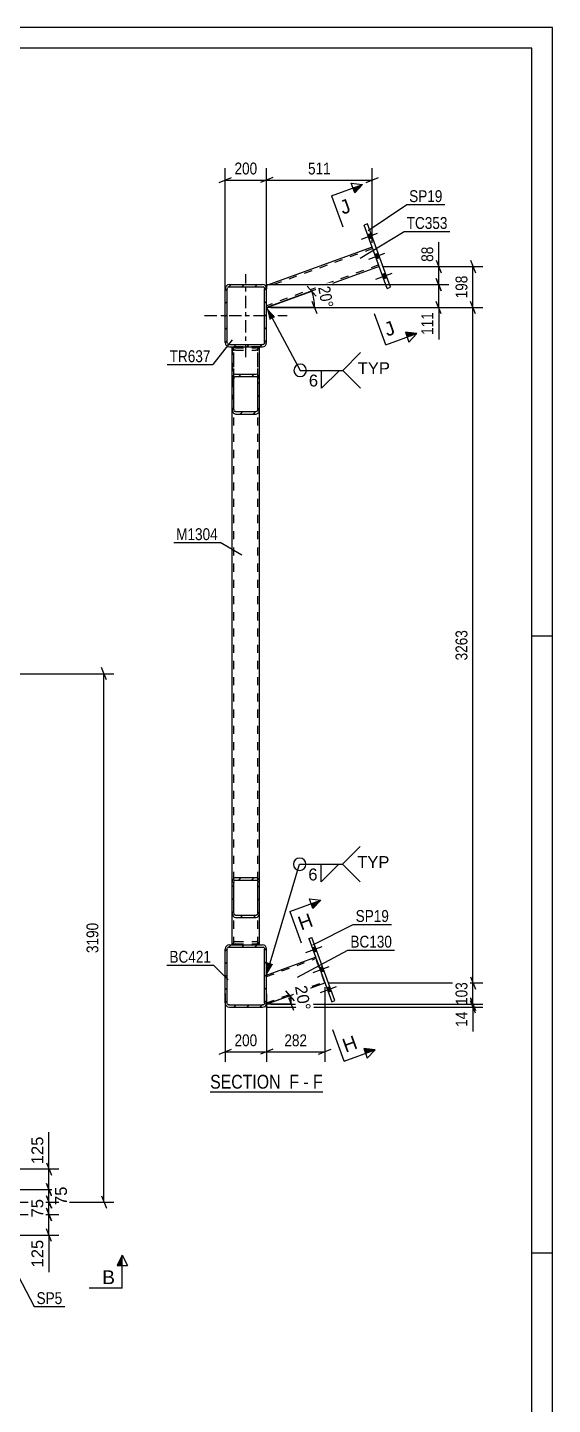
# Model space of a CAD drawing. Header units: millimetres. Extents: x -98 to 743, y -438 to 156.
# Drawn here: x 616.4 to 743.3, y -176.5 to 156.1 of the extents above; entities that cross this region are included whole.
import ezdxf

# ---------------------------------------------------------------- set-up
doc = ezdxf.new("R2010")
doc.units = ezdxf.units.MM
doc.linetypes.add('DXK_LINE_DOT2', pattern=[3.9198, 1.9599, -1.9599])
doc.linetypes.add('DXK_LINE_DOT3', pattern=[5.9187, 2.979, -0.9799, 0.9799, -0.9799])
doc.styles.add('Arial', font='ARIAL.TTF', dxfattribs={"height": 0.2})
doc.styles.add('Arial Narrow', font='ARIALN.TTF', dxfattribs={"height": 0.2})

# ---------------------------------------------------------------- blocks, each defined once
blk = doc.blocks.new('Unknown-761554712-1131')
at = {"color": 5, "linetype": 'Continuous'}
for p, q in [((743.33, 156.09), (-97.67, 156.09)), ((743.33, -437.91), (743.33, 156.09)), ((738.33, 151.09), (-92.67, 151.09)), ((738.33, -432.91), (738.33, 151.09)), ((743.33, 9.09), (738.33, 9.09)), ((743.33, -139.91), (738.33, -139.91))]:
    blk.add_line(p, q, dxfattribs=at)
blk = doc.blocks.new('Unknown-761554712-16 - 4048')
at = {"color": 6, "linetype": 'Continuous'}
blk.add_line((660.57, -100.96), (687.78, -100.96), dxfattribs=at)
at = {"color": 0, "linetype": 'Continuous'}
blk.add_wipeout([(678.67, -100.21), (678.67, -96.71), (660.57, -96.71), (660.57, -100.21)], dxfattribs=at)
at = {"color": 7, "linetype": 'Continuous', "style": 'Arial Narrow'}
blk.add_text('SECTION ', height=3.34, dxfattribs=at).set_placement((660.57, -100.21))
at = {"color": 0, "linetype": 'Continuous'}
blk.add_wipeout([(682.07, -100.21), (682.07, -96.71), (679.72, -96.71), (679.72, -100.21)], dxfattribs=at)
blk.add_wipeout([(684.39, -100.21), (684.39, -96.71), (683.12, -96.71), (683.12, -100.21)], dxfattribs=at)
at = {"color": 7, "linetype": 'Continuous', "style": 'Arial Narrow'}
blk.add_text('F', height=3.34, dxfattribs=at).set_placement((679.72, -100.21))
at = {"color": 0, "linetype": 'Continuous'}
blk.add_wipeout([(687.78, -100.21), (687.78, -96.71), (685.44, -96.71), (685.44, -100.21)], dxfattribs=at)
at = {"color": 7, "linetype": 'Continuous', "style": 'Arial Narrow'}
for s, p in [('-', (683.12, -100.21)), ('F', (685.44, -100.21))]:
    blk.add_text(s, height=3.34, dxfattribs=at).set_placement(p)
blk = doc.blocks.new('Bolt-761554712-4160 - 4048')
at = {"linetype": 'Continuous'}
for points in [[(699.79, 105.3), (699.41, 106.34), (698.66, 106.06), (699.04, 105.03)], [(699.79, 105.3), (699.41, 106.34), (698.66, 106.06), (699.04, 105.03)], [(699.79, 105.3), (699.41, 106.34), (698.66, 106.06), (699.04, 105.03)], [(701.54, 100.49), (701.17, 101.52), (700.41, 101.25), (700.79, 100.21)], [(701.54, 100.49), (701.17, 101.52), (700.41, 101.25), (700.79, 100.21)], [(703.3, 95.67), (702.92, 96.71), (702.17, 96.43), (702.54, 95.4)], [(703.3, 95.67), (702.92, 96.71), (702.17, 96.43), (702.54, 95.4)], [(703.3, 95.67), (702.92, 96.71), (702.17, 96.43), (702.54, 95.4)]]:
    blk.add_hatch(color=1, dxfattribs=at).paths.add_polyline_path(points)
at = {"color": 1, "linetype": 'Continuous'}
for p, q in [((700.96, 106.32), (697.06, 104.9)), ((700.96, 106.32), (697.06, 104.9)), ((700.96, 106.32), (697.06, 104.9)), ((699.41, 106.34), (698.66, 106.06)), ((699.41, 106.34), (698.66, 106.06)), ((699.41, 106.34), (698.66, 106.06)), ((699.79, 105.3), (699.04, 105.03)), ((699.79, 105.3), (699.04, 105.03)), ((699.79, 105.3), (699.04, 105.03)), ((702.72, 101.5), (698.82, 100.08)), ((702.72, 101.5), (698.82, 100.08)), ((701.17, 101.52), (700.41, 101.25)), ((701.17, 101.52), (700.41, 101.25)), ((701.54, 100.49), (700.79, 100.21)), ((701.54, 100.49), (700.79, 100.21)), ((704.47, 96.68), (700.57, 95.26)), ((704.47, 96.68), (700.57, 95.26)), ((704.47, 96.68), (700.57, 95.26)), ((702.92, 96.71), (702.17, 96.43)), ((702.92, 96.71), (702.17, 96.43)), ((702.92, 96.71), (702.17, 96.43)), ((703.3, 95.67), (702.54, 95.4)), ((703.3, 95.67), (702.54, 95.4)), ((703.3, 95.67), (702.54, 95.4))]:
    blk.add_line(p, q, dxfattribs=at)
blk = doc.blocks.new('Part-761554712-4068 - 4048')
at = {"linetype": 'Continuous'}
h = blk.add_hatch(dxfattribs=at)
h.set_pattern_fill('', scale=0.7, style=0, pattern_type=0)
h.set_pattern_definition([(45, (664.2064, 80.0005), (-1.57154, 1.57154), [])])
h.paths.add_polyline_path([(664.21, 93), (664.21, 80), (664.28, 79.62), (664.5, 79.29), (664.82, 79.08), (665.21, 79), (673.21, 79), (673.59, 79.08), (673.91, 79.29), (674.13, 79.62), (674.21, 80), (674.21, 93), (674.13, 93.38), (673.91, 93.71), (673.59, 93.92), (673.21, 94), (665.21, 94), (664.82, 93.92), (664.5, 93.71), (664.28, 93.38)])
h.paths.add_polyline_path([(664.85, 93.35), (665.02, 93.46), (665.21, 93.5), (673.21, 93.5), (673.4, 93.46), (673.56, 93.35), (673.67, 93.19), (673.71, 93), (673.71, 80), (673.67, 79.81), (673.56, 79.65), (673.4, 79.54), (673.21, 79.5), (665.21, 79.5), (665.02, 79.54), (664.85, 79.65), (664.74, 79.81), (664.71, 80), (664.71, 93), (664.74, 93.19)])
blk.add_hatch(color=30, dxfattribs=at).paths.add_polyline_path([(669.21, 86.4, -1), (669.21, 86.6, -1)])
at = {"color": 7, "linetype": 'DXK_LINE_DOT3'}
for p, q in [((669.21, 76.5), (669.21, 96.5)), ((659.21, 86.5), (679.21, 86.5))]:
    blk.add_line(p, q, dxfattribs=at)
at = {"color": 2, "linetype": 'Continuous'}
for p, q in [((664.28, 93.38), (664.21, 93)), ((664.71, 93), (664.74, 93.19)), ((665.21, 94), (664.82, 93.92)), ((665.02, 93.46), (665.21, 93.5)), ((665.21, 94), (673.21, 94)), ((665.21, 93.5), (673.21, 93.5)), ((673.59, 93.92), (673.21, 94)), ((673.21, 93.5), (673.4, 93.46)), ((673.67, 93.19), (673.71, 93)), ((674.21, 93), (674.13, 93.38)), ((664.21, 80), (664.21, 93)), ((664.71, 80), (664.71, 93)), ((673.71, 80), (673.71, 93)), ((674.21, 80), (674.21, 93)), ((664.21, 80), (664.28, 79.62)), ((664.74, 79.81), (664.71, 80)), ((673.71, 80), (673.67, 79.81)), ((674.13, 79.62), (674.21, 80)), ((664.82, 79.08), (665.21, 79)), ((665.21, 79.5), (665.02, 79.54)), ((665.21, 79.5), (673.21, 79.5)), ((665.21, 79), (673.21, 79)), ((673.4, 79.54), (673.21, 79.5)), ((673.21, 79), (673.59, 79.08))]:
    blk.add_line(p, q, dxfattribs=at)
at = {"color": 30, "linetype": 'DXK_LINE_DOT3'}
blk.add_line((669.21, 86.5), (669.21, 86.5), dxfattribs=at)
at = {"color": 30, "linetype": 'Continuous'}
blk.add_circle((669.21, 86.5), 0.1, dxfattribs=at)
at = {"color": 2, "linetype": 'Continuous'}
for centre, radius, start, end in [((665.21, 93), 1, 112.5, 157.5), ((665.21, 93), 0.5, 112.5, 157.5), ((673.21, 93), 0.5, 22.5, 67.5), ((673.21, 93), 1, 22.5, 67.5), ((665.21, 80), 1, 202.5, 247.5), ((665.21, 80), 0.5, 202.5, 247.5), ((673.21, 80), 0.5, 292.5, 337.5), ((673.21, 80), 1, 292.5, 337.5)]:
    blk.add_arc(centre, radius, start, end, dxfattribs=at)
blk = doc.blocks.new('Part-761554712-4052 - 4048')
at = {"color": 7, "linetype": 'DXK_LINE_DOT2'}
for p, q in [((672.51, 79), (665.91, 79)), ((665.91, 79), (665.91, 66.23)), ((665.95, 79), (665.97, 78.9)), ((666.31, 66.23), (666.31, 79)), ((666.42, 78.93), (666.39, 79)), ((666.4, 78.26), (666.55, 78.22)), ((666.55, 78.8), (666.42, 78.93)), ((666.71, 78.76), (666.55, 78.8)), ((666.55, 78.22), (666.71, 78.17)), ((666.71, 78.76), (671.71, 78.76)), ((666.71, 78.17), (671.71, 78.17)), ((671.86, 78.8), (671.71, 78.76)), ((671.71, 78.17), (672.01, 78.26)), ((671.99, 78.93), (671.86, 78.8)), ((672.02, 79), (671.99, 78.93)), ((672.11, 66.23), (672.11, 79)), ((672.45, 78.9), (672.46, 79)), ((672.51, 66.23), (672.51, 79))]:
    blk.add_line(p, q, dxfattribs=at)
for centre, start, end in [((667, 79.14), 193.2949, 235.5336), ((671.41, 79.14), 304.4664, 346.7051)]:
    blk.add_arc(centre, 1.06, start, end, dxfattribs=at)
blk = doc.blocks.new('Part-761554712-4056 - 4048')
at = {"linetype": 'Continuous'}
h = blk.add_hatch(dxfattribs=at)
h.set_pattern_fill('', scale=0.7, style=0, pattern_type=0)
h.set_pattern_definition([(45, (665.9064, -57.7097), (-1.57154, 1.57154), [])])
h.paths.add_polyline_path([(665.91, -50.41), (665.91, -57.71), (665.97, -58.16), (666.14, -58.54), (666.4, -58.79), (666.71, -58.88), (671.71, -58.88), (672.01, -58.79), (672.27, -58.54), (672.45, -58.16), (672.51, -57.71), (672.51, -50.41), (672.45, -49.96), (672.27, -49.59), (672.01, -49.33), (671.71, -49.24), (666.71, -49.24), (666.4, -49.33), (666.14, -49.59), (665.97, -49.96)])
h.paths.add_polyline_path([(666.42, -50), (666.55, -49.87), (666.71, -49.83), (671.71, -49.83), (671.86, -49.87), (671.99, -50), (672.08, -50.19), (672.11, -50.41), (672.11, -57.71), (672.08, -57.93), (671.99, -58.12), (671.86, -58.25), (671.71, -58.29), (666.71, -58.29), (666.55, -58.25), (666.42, -58.12), (666.34, -57.93), (666.31, -57.71), (666.31, -50.41), (666.34, -50.19)])
at = {"color": 2, "linetype": 'Continuous'}
for p, q in [((666.71, -49.24), (666.4, -49.33)), ((666.55, -49.87), (666.71, -49.83)), ((666.71, -49.24), (671.71, -49.24)), ((666.71, -49.83), (671.71, -49.83)), ((672.01, -49.33), (671.71, -49.24)), ((671.71, -49.83), (671.86, -49.87)), ((665.97, -49.96), (665.91, -50.41)), ((665.91, -57.71), (665.91, -50.41)), ((666.31, -50.41), (666.34, -50.19)), ((666.31, -57.71), (666.31, -50.41)), ((672.08, -50.19), (672.11, -50.41)), ((672.11, -57.71), (672.11, -50.41)), ((672.51, -50.41), (672.45, -49.96)), ((672.51, -57.71), (672.51, -50.41)), ((665.91, -65.5), (665.91, -57.71)), ((665.91, -57.71), (665.97, -58.16)), ((666.34, -57.93), (666.31, -57.71)), ((666.4, -58.79), (666.71, -58.88)), ((666.71, -58.29), (666.55, -58.25)), ((666.71, -58.29), (671.71, -58.29)), ((666.71, -58.88), (671.71, -58.88)), ((671.86, -58.25), (671.71, -58.29)), ((671.71, -58.88), (672.01, -58.79)), ((672.11, -57.71), (672.08, -57.93)), ((672.45, -58.16), (672.51, -57.71)), ((672.51, -65.5), (672.51, -57.71))]:
    blk.add_line(p, q, dxfattribs=at)
at = {"color": 7, "linetype": 'DXK_LINE_DOT2'}
for p, q in [((665.91, -57.71), (665.91, -50.41)), ((666.31, -65.5), (666.31, -50.41)), ((672.11, -65.5), (672.11, -50.41)), ((672.51, -57.71), (672.51, -50.41)), ((672.51, -65.5), (665.91, -65.5)), ((665.95, -65.5), (665.97, -65.39)), ((666.39, -65.5), (666.4, -65.48)), ((666.4, -64.76), (666.71, -64.67)), ((666.4, -65.48), (666.42, -65.43)), ((666.55, -65.3), (666.42, -65.43)), ((666.71, -65.26), (666.55, -65.3)), ((666.71, -64.67), (671.71, -64.67)), ((666.71, -65.26), (671.71, -65.26)), ((671.71, -64.67), (672.01, -64.76)), ((671.86, -65.3), (671.71, -65.26)), ((671.99, -65.43), (671.86, -65.3)), ((672.02, -65.5), (671.99, -65.43)), ((672.45, -65.39), (672.46, -65.5))]:
    blk.add_line(p, q, dxfattribs=at)
at = {"color": 2, "linetype": 'Continuous'}
for centre, radius, start, end in [((667, -50.21), 1.06, 124.4664, 166.7051), ((666.85, -50.31), 0.532, 124.4664, 166.7051), ((671.56, -50.31), 0.532, 13.2949, 55.5336), ((671.41, -50.21), 1.06, 13.2949, 55.5336), ((667, -57.91), 1.06, 193.2949, 235.5336), ((666.85, -57.81), 0.532, 193.2949, 235.5336), ((671.56, -57.81), 0.532, 304.4664, 346.7051), ((671.41, -57.91), 1.06, 304.4664, 346.7051)]:
    blk.add_arc(centre, radius, start, end, dxfattribs=at)
at = {"color": 7, "linetype": 'DXK_LINE_DOT2'}
for centre, start, end in [((667, -65.64), 124.4664, 166.7051), ((671.41, -65.64), 13.2949, 55.5336)]:
    blk.add_arc(centre, 1.06, start, end, dxfattribs=at)
blk = doc.blocks.new('Bolt-761554712-4075 - 4048')
at = {"linetype": 'Continuous'}
for points in [[(686.36, -67.01), (685.98, -65.97), (685.23, -66.25), (685.61, -67.28)], [(686.36, -67.01), (685.98, -65.97), (685.23, -66.25), (685.61, -67.28)], [(686.36, -67.01), (685.98, -65.97), (685.23, -66.25), (685.61, -67.28)], [(688.11, -71.82), (687.74, -70.79), (686.98, -71.06), (687.36, -72.1)], [(688.11, -71.82), (687.74, -70.79), (686.98, -71.06), (687.36, -72.1)], [(689.87, -76.64), (689.49, -75.6), (688.74, -75.88), (689.11, -76.91)], [(689.87, -76.64), (689.49, -75.6), (688.74, -75.88), (689.11, -76.91)], [(689.87, -76.64), (689.49, -75.6), (688.74, -75.88), (689.11, -76.91)]]:
    blk.add_hatch(color=1, dxfattribs=at).paths.add_polyline_path(points)
at = {"color": 1, "linetype": 'Continuous'}
for p, q in [((687.53, -65.99), (683.63, -67.41)), ((687.53, -65.99), (683.63, -67.41)), ((687.53, -65.99), (683.63, -67.41)), ((685.98, -65.97), (685.23, -66.25)), ((685.98, -65.97), (685.23, -66.25)), ((685.98, -65.97), (685.23, -66.25)), ((686.36, -67.01), (685.61, -67.28)), ((686.36, -67.01), (685.61, -67.28)), ((686.36, -67.01), (685.61, -67.28)), ((689.29, -70.81), (685.39, -72.23)), ((689.29, -70.81), (685.39, -72.23)), ((687.74, -70.79), (686.98, -71.06)), ((687.74, -70.79), (686.98, -71.06)), ((688.11, -71.82), (687.36, -72.1)), ((688.11, -71.82), (687.36, -72.1)), ((691.04, -75.63), (687.14, -77.05)), ((691.04, -75.63), (687.14, -77.05)), ((691.04, -75.63), (687.14, -77.05)), ((689.49, -75.6), (688.74, -75.88)), ((689.49, -75.6), (688.74, -75.88)), ((689.49, -75.6), (688.74, -75.88)), ((689.87, -76.64), (689.11, -76.91)), ((689.87, -76.64), (689.11, -76.91)), ((689.87, -76.64), (689.11, -76.91))]:
    blk.add_line(p, q, dxfattribs=at)
blk = doc.blocks.new('Part-761554712-4162 - 4048')
at = {"color": 7, "linetype": 'DXK_LINE_DOT2'}
for p, q in [((665.91, -65.5), (665.91, -52.73)), ((666.31, -65.5), (666.31, -52.73)), ((672.11, -65.5), (672.11, -52.73)), ((672.51, -65.5), (672.51, -52.73)), ((672.51, -65.5), (665.91, -65.5)), ((665.97, -65.39), (665.95, -65.5)), ((666.39, -65.5), (666.42, -65.43)), ((666.71, -64.67), (666.4, -64.76)), ((666.42, -65.43), (666.55, -65.3)), ((666.55, -65.3), (666.71, -65.26)), ((666.71, -64.67), (671.71, -64.67)), ((666.71, -65.26), (671.71, -65.26)), ((671.99, -64.76), (671.71, -64.67)), ((671.71, -65.26), (671.86, -65.3)), ((671.86, -65.3), (671.99, -65.43)), ((672.01, -64.76), (671.99, -64.76)), ((671.99, -65.43), (672.02, -65.5)), ((672.46, -65.5), (672.45, -65.39))]:
    blk.add_line(p, q, dxfattribs=at)
for centre, start, end in [((667, -65.64), 124.4664, 166.7051), ((671.41, -65.64), 13.2949, 55.5336)]:
    blk.add_arc(centre, 1.06, start, end, dxfattribs=at)
blk = doc.blocks.new('Part-761554712-4059 - 4048')
at = {"linetype": 'Continuous'}
h = blk.add_hatch(dxfattribs=at)
h.set_pattern_fill('', scale=0.7, style=0, pattern_type=0)
h.set_pattern_definition([(45, (665.9064, 63.9123), (-1.57154, 1.57154), [])])
h.paths.add_polyline_path([(665.91, 71.21), (665.91, 63.91), (665.97, 63.47), (666.14, 63.09), (666.4, 62.83), (666.71, 62.74), (671.71, 62.74), (672.01, 62.83), (672.27, 63.09), (672.45, 63.47), (672.51, 63.91), (672.51, 71.21), (672.45, 71.66), (672.27, 72.04), (672.01, 72.29), (671.71, 72.38), (666.71, 72.38), (666.4, 72.29), (666.14, 72.04), (665.97, 71.66)])
h.paths.add_polyline_path([(666.42, 71.62), (666.55, 71.75), (666.71, 71.79), (671.71, 71.79), (671.86, 71.75), (671.99, 71.62), (672.08, 71.43), (672.11, 71.21), (672.11, 63.91), (672.08, 63.69), (671.99, 63.5), (671.86, 63.37), (671.71, 63.33), (666.71, 63.33), (666.55, 63.37), (666.42, 63.5), (666.34, 63.69), (666.31, 63.91), (666.31, 71.21), (666.34, 71.43)])
at = {"color": 2, "linetype": 'Continuous'}
for p, q in [((665.91, 71.21), (665.91, 79)), ((672.51, 71.21), (672.51, 79)), ((665.97, 71.66), (665.91, 71.21)), ((665.91, 63.91), (665.91, 71.21)), ((666.31, 71.21), (666.34, 71.43)), ((666.31, 63.91), (666.31, 71.21)), ((666.71, 72.38), (666.4, 72.29)), ((666.55, 71.75), (666.71, 71.79)), ((666.71, 72.38), (671.71, 72.38)), ((666.71, 71.79), (671.71, 71.79)), ((672.01, 72.29), (671.71, 72.38)), ((671.71, 71.79), (671.86, 71.75)), ((672.08, 71.43), (672.11, 71.21)), ((672.11, 63.91), (672.11, 71.21)), ((672.51, 71.21), (672.45, 71.66)), ((672.51, 63.91), (672.51, 71.21)), ((665.91, 63.91), (665.97, 63.47)), ((666.34, 63.69), (666.31, 63.91)), ((666.71, 63.33), (666.55, 63.37)), ((666.71, 63.33), (671.71, 63.33)), ((671.86, 63.37), (671.71, 63.33)), ((672.11, 63.91), (672.08, 63.69)), ((672.45, 63.47), (672.51, 63.91)), ((666.4, 62.83), (666.71, 62.74)), ((666.71, 62.74), (671.71, 62.74)), ((671.71, 62.74), (672.01, 62.83))]:
    blk.add_line(p, q, dxfattribs=at)
at = {"color": 7, "linetype": 'DXK_LINE_DOT2'}
for p, q in [((672.51, 79), (665.91, 79)), ((665.97, 78.9), (665.95, 79)), ((666.31, 63.91), (666.31, 79)), ((666.39, 79), (666.42, 78.93)), ((666.71, 78.17), (666.4, 78.26)), ((666.42, 78.93), (666.55, 78.8)), ((666.55, 78.8), (666.71, 78.76)), ((666.71, 78.76), (671.71, 78.76)), ((666.71, 78.17), (671.71, 78.17)), ((671.71, 78.76), (671.86, 78.8)), ((672.01, 78.26), (671.71, 78.17)), ((671.86, 78.8), (671.99, 78.93)), ((671.99, 78.93), (672.02, 79)), ((672.11, 63.91), (672.11, 79)), ((672.46, 79), (672.45, 78.9)), ((665.91, 63.91), (665.91, 71.21)), ((672.51, 63.91), (672.51, 71.21))]:
    blk.add_line(p, q, dxfattribs=at)
for centre, start, end in [((667, 79.14), 193.2949, 235.5336), ((671.41, 79.14), 304.4664, 346.7051)]:
    blk.add_arc(centre, 1.06, start, end, dxfattribs=at)
at = {"color": 2, "linetype": 'Continuous'}
for centre, radius, start, end in [((667, 71.41), 1.06, 124.4664, 166.7051), ((666.85, 71.31), 0.532, 124.4664, 166.7051), ((671.56, 71.31), 0.532, 13.2949, 55.5336), ((671.41, 71.41), 1.06, 13.2949, 55.5336), ((667, 63.71), 1.06, 193.2949, 235.5336), ((666.85, 63.81), 0.532, 193.2949, 235.5336), ((671.56, 63.81), 0.532, 304.4664, 346.7051), ((671.41, 63.71), 1.06, 304.4664, 346.7051)]:
    blk.add_arc(centre, radius, start, end, dxfattribs=at)
blk = doc.blocks.new('Part-761554712-4071 - 4048')
at = {"linetype": 'Continuous'}
h = blk.add_hatch(dxfattribs=at)
h.set_pattern_fill('', scale=0.7, style=0, pattern_type=0)
h.set_pattern_definition([(45, (664.2064, -79.4994), (-1.57154, 1.57154), [])])
h.paths.add_polyline_path([(664.21, -66.5), (664.21, -79.5), (664.28, -79.88), (664.5, -80.21), (664.82, -80.42), (665.21, -80.5), (673.21, -80.5), (673.59, -80.42), (673.91, -80.21), (674.13, -79.88), (674.21, -79.5), (674.21, -66.5), (674.13, -66.12), (673.91, -65.79), (673.59, -65.58), (673.21, -65.5), (665.21, -65.5), (664.82, -65.58), (664.5, -65.79), (664.28, -66.12)])
h.paths.add_polyline_path([(664.85, -66.15), (665.02, -66.04), (665.21, -66), (673.21, -66), (673.4, -66.04), (673.56, -66.15), (673.67, -66.31), (673.71, -66.5), (673.71, -79.5), (673.67, -79.69), (673.56, -79.85), (673.4, -79.96), (673.21, -80), (665.21, -80), (665.02, -79.96), (664.85, -79.85), (664.74, -79.69), (664.71, -79.5), (664.71, -66.5), (664.74, -66.31)])
at = {"color": 2, "linetype": 'Continuous'}
for p, q in [((664.28, -66.12), (664.21, -66.5)), ((664.21, -79.5), (664.21, -66.5)), ((664.71, -66.5), (664.74, -66.31)), ((664.71, -79.5), (664.71, -66.5)), ((665.21, -65.5), (664.82, -65.58)), ((665.02, -66.04), (665.21, -66)), ((665.21, -65.5), (673.21, -65.5)), ((665.21, -66), (673.21, -66)), ((673.59, -65.58), (673.21, -65.5)), ((673.21, -66), (673.4, -66.04)), ((673.67, -66.31), (673.71, -66.5)), ((673.71, -79.5), (673.71, -66.5)), ((674.21, -66.5), (674.13, -66.12)), ((674.21, -79.5), (674.21, -66.5)), ((664.21, -79.5), (664.28, -79.88)), ((664.74, -79.69), (664.71, -79.5)), ((673.71, -79.5), (673.67, -79.69)), ((674.13, -79.88), (674.21, -79.5)), ((664.82, -80.42), (665.21, -80.5)), ((665.21, -80), (665.02, -79.96)), ((665.21, -80), (673.21, -80)), ((665.21, -80.5), (673.21, -80.5)), ((673.4, -79.96), (673.21, -80)), ((673.21, -80.5), (673.59, -80.42))]:
    blk.add_line(p, q, dxfattribs=at)
for centre, radius, start, end in [((665.21, -66.5), 1, 112.5, 157.5), ((665.21, -66.5), 0.5, 112.5, 157.5), ((673.21, -66.5), 0.5, 22.5, 67.5), ((673.21, -66.5), 1, 22.5, 67.5), ((665.21, -79.5), 0.5, 202.5, 247.5), ((673.21, -79.5), 0.5, 292.5, 337.5), ((665.21, -79.5), 1, 202.5, 247.5), ((673.21, -79.5), 1, 292.5, 337.5)]:
    blk.add_arc(centre, radius, start, end, dxfattribs=at)
blk = doc.blocks.new('Part-761554712-4110 - 4048')
at = {"color": 7, "linetype": 'DXK_LINE_DOT2'}
for p, q in [((672.51, 79), (665.91, 79)), ((665.91, 63.91), (665.91, 79)), ((666.31, -65.5), (666.31, 79)), ((672.11, -65.5), (672.11, 79)), ((672.51, 63.91), (672.51, 79)), ((665.91, -65.5), (665.91, -50.41)), ((672.51, -65.5), (672.51, -50.41)), ((672.51, -65.5), (665.91, -65.5))]:
    blk.add_line(p, q, dxfattribs=at)
at = {"color": 2, "linetype": 'Continuous'}
for p, q in [((665.91, -50.41), (665.91, 63.91)), ((672.51, -50.41), (672.51, 63.91))]:
    blk.add_line(p, q, dxfattribs=at)
blk = doc.blocks.new('Part-761554712-4143 - 4048')
at = {"color": 2, "linetype": 'Continuous'}
for p, q in [((674.21, -72.79), (686.04, -68.48)), ((674.21, -79.81), (688.3, -74.68)), ((674.21, -79.76), (674.21, -79.5)), ((674.21, -79.76), (674.21, -79.81))]:
    blk.add_line(p, q, dxfattribs=at)
at = {"color": 7, "linetype": 'DXK_LINE_DOT2'}
for p, q in [((674.21, -73.11), (686.15, -68.76)), ((688.3, -74.68), (686.04, -68.48)), ((674.21, -72.84), (674.21, -72.79)), ((674.21, -79.5), (674.21, -72.79)), ((674.21, -79.49), (688.2, -74.4))]:
    blk.add_line(p, q, dxfattribs=at)
blk = doc.blocks.new('Part-761554712-4158 - 4048')
at = {"color": 2, "linetype": 'Continuous'}
for p, q in [((699.75, 103.08), (674.21, 93.78)), ((701.46, 98.38), (674.21, 88.46)), ((674.21, 93.78), (674.21, 93))]:
    blk.add_line(p, q, dxfattribs=at)
at = {"color": 7, "linetype": 'DXK_LINE_DOT2'}
for p, q in [((699.88, 102.7), (674.21, 93.36)), ((701.46, 98.38), (699.75, 103.08)), ((701.32, 98.76), (674.21, 88.89)), ((674.21, 93.78), (674.21, 93.53)), ((674.21, 88.46), (674.21, 93))]:
    blk.add_line(p, q, dxfattribs=at)
blk = doc.blocks.new('Part-761554712-4186 - 4048')
at = {"color": 2, "linetype": 'Continuous'}
for p, q in [((684.39, -63.94), (685.15, -63.67)), ((684.39, -63.94), (689.95, -79.21)), ((690.7, -78.94), (685.15, -63.67)), ((689.95, -79.21), (690.7, -78.94))]:
    blk.add_line(p, q, dxfattribs=at)
blk = doc.blocks.new('Part-761554712-4191 - 4048')
at = {"color": 2, "linetype": 'Continuous'}
for p, q in [((698.58, 108.64), (697.82, 108.37)), ((703.38, 93.1), (697.82, 108.37)), ((704.13, 93.37), (698.58, 108.64)), ((703.38, 93.1), (704.13, 93.37))]:
    blk.add_line(p, q, dxfattribs=at)
blk = doc.blocks.new('StraightDimension-761554712-9499 - 1694')
at = {"color": 7, "linetype": 'Continuous'}
for p, q in [((620.98, -129.1), (622.18, -132.1)), ((611.74, -130.6), (623.98, -130.6)), ((621.58, -135.6), (621.58, -130.6)), ((611.74, -135.6), (623.98, -135.6)), ((622.18, -137.1), (620.98, -134.1))]:
    blk.add_line(p, q, dxfattribs=at)
at = {"color": 0}
blk.add_wipeout([(620.83, -136.12), (616.63, -136.12), (616.63, -144), (620.83, -144)], dxfattribs=at)
at = {"color": 7, "linetype": 'Continuous'}
blk.add_line((621.58, -135.6), (621.58, -144.52), dxfattribs=at)
blk.add_line((621.58, -135.6), (621.58, -144.52), dxfattribs=at)
at = {"color": 3, "style": 'Arial'}
blk.add_text('125', height=2.865, rotation=90.0002, dxfattribs=at).set_placement((620.23, -143.4))
blk = doc.blocks.new('StraightDimension-761554712-2384 - 1694')
at = {"color": 7, "linetype": 'Continuous'}
for p, q in [((587.74, 0), (637.29, 0)), ((635.49, -1.5), (634.29, 1.5)), ((634.89, -127.6), (634.89, 0)), ((634.29, -126.1), (635.49, -129.1)), ((611.74, -127.6), (637.29, -127.6))]:
    blk.add_line(p, q, dxfattribs=at)
at = {"color": 0}
blk.add_wipeout([(634.14, -59.54), (629.94, -59.54), (629.94, -68.06), (634.14, -68.06)], dxfattribs=at)
at = {"color": 3, "style": 'Arial Narrow'}
blk.add_text('3190', height=2.863, rotation=90.0002, dxfattribs=at).set_placement((633.54, -67.46))
blk = doc.blocks.new('StraightDimension-761554712-9496 - 1694')
at = {"color": 7, "linetype": 'Continuous'}
for p, q in [((611.74, -119.6), (623.98, -119.6)), ((620.98, -118.1), (622.18, -121.1)), ((621.58, -124.6), (621.58, -119.6)), ((611.74, -124.6), (623.98, -124.6)), ((622.18, -126.1), (620.98, -123.1))]:
    blk.add_line(p, q, dxfattribs=at)
at = {"color": 0}
blk.add_wipeout([(620.83, -111.2), (616.63, -111.2), (616.63, -119.07), (620.83, -119.07)], dxfattribs=at)
at = {"color": 7, "linetype": 'Continuous'}
blk.add_line((621.58, -119.6), (621.58, -110.68), dxfattribs=at)
blk.add_line((621.58, -119.6), (621.58, -110.68), dxfattribs=at)
at = {"color": 3, "style": 'Arial'}
blk.add_text('125', height=2.865, rotation=90.0002, dxfattribs=at).set_placement((620.23, -118.47))
blk = doc.blocks.new('StraightDimension-761554712-9497 - 1694')
at = {"color": 7, "linetype": 'Continuous'}
for p, q in [((611.74, -124.6), (624.43, -124.6)), ((620.98, -123.1), (622.18, -126.1)), ((622.18, -129.1), (620.98, -126.1)), ((621.58, -127.6), (621.58, -124.6)), ((610.74, -127.6), (624.43, -127.6))]:
    blk.add_line(p, q, dxfattribs=at)
at = {"color": 0}
blk.add_wipeout([(626.53, -123.28), (622.33, -123.28), (622.33, -128.92), (626.53, -128.92)], dxfattribs=at)
at = {"color": 3, "style": 'Arial'}
blk.add_text('75', height=2.865, rotation=90.0002, dxfattribs=at).set_placement((625.93, -128.32))
blk = doc.blocks.new('StraightDimension-761554712-9498 - 1694')
at = {"color": 7, "linetype": 'Continuous'}
for p, q in [((620.98, -126.1), (622.18, -129.1)), ((610.74, -127.6), (623.98, -127.6)), ((622.18, -132.1), (620.98, -129.1)), ((621.58, -130.6), (621.58, -127.6)), ((611.74, -130.6), (623.98, -130.6))]:
    blk.add_line(p, q, dxfattribs=at)
at = {"color": 0}
blk.add_wipeout([(620.83, -126.28), (616.63, -126.28), (616.63, -131.92), (620.83, -131.92)], dxfattribs=at)
at = {"color": 3, "style": 'Arial'}
blk.add_text('75', height=2.865, rotation=90.0002, dxfattribs=at).set_placement((620.23, -131.32))
blk = doc.blocks.new('StraightDimension-761554712-4338 - 4048')
at = {"color": 7, "linetype": 'Continuous'}
for p, q in [((664.21, -77.2), (664.21, -93.71)), ((674.21, -77.3), (674.21, -93.71)), ((662.71, -91.91), (665.71, -90.71)), ((664.21, -91.31), (674.21, -91.31)), ((675.71, -90.71), (672.71, -91.91))]:
    blk.add_line(p, q, dxfattribs=at)
at = {"color": 0}
blk.add_wipeout([(672.55, -90.56), (672.55, -86.36), (665.86, -86.36), (665.86, -90.56)], dxfattribs=at)
at = {"color": 3, "style": 'Arial Narrow'}
blk.add_text('200', height=2.863, dxfattribs=at).set_placement((666.46, -89.96))
blk = doc.blocks.new('AngleDimension-761554712-4377 - 4048')
at = {"color": 7, "linetype": 'Continuous'}
for p, q in [((684.06, 93.65), (686.22, 91.24)), ((685.14, 92.44), (674.21, 88.46)), ((675.15, 88.8), (685.14, 92.44)), ((686.44, 86.96), (685.24, 89.96)), ((685.84, 88.46), (674.21, 88.46))]:
    blk.add_line(p, q, dxfattribs=at)
blk.add_arc((674.21, 88.46), 11.63, 0, 20, dxfattribs=at)
at = {"color": 0}
blk.add_wipeout([(687.11, 87.46), (691.25, 88.19), (690.13, 94.55), (685.99, 93.82)], dxfattribs=at)
at = {"color": 3, "style": 'Arial Narrow'}
blk.add_text('20°', height=2.863, rotation=-80.0021, dxfattribs=at).set_placement((686.68, 93.33))
blk = doc.blocks.new('StraightDimension-761554712-4306 - 4048')
at = {"color": 7, "linetype": 'Continuous'}
for p, q in [((724.71, 86.96), (723.51, 89.96)), ((675.21, 88.46), (726.51, 88.46)), ((724.11, -74.68), (724.11, 88.46)), ((689.3, -74.68), (726.51, -74.68)), ((723.51, -73.18), (724.71, -76.18))]:
    blk.add_line(p, q, dxfattribs=at)
at = {"color": 0}
blk.add_wipeout([(723.36, 11.15), (719.16, 11.15), (719.16, 2.63), (723.36, 2.63)], dxfattribs=at)
at = {"color": 3, "style": 'Arial Narrow'}
blk.add_text('3263', height=2.863, rotation=90.0002, dxfattribs=at).set_placement((722.76, 3.23))
blk = doc.blocks.new('StraightDimension-761554712-4242 - 4048')
at = {"color": 7, "linetype": 'Continuous'}
for p, q in [((675.71, 119.86), (672.71, 118.66)), ((674.21, 92.98), (674.21, 122.11)), ((698.25, 118.66), (701.25, 119.86)), ((699.75, 104.08), (699.75, 122.11)), ((674.21, 119.26), (699.75, 119.26))]:
    blk.add_line(p, q, dxfattribs=at)
at = {"color": 0}
blk.add_wipeout([(690.32, 120.01), (690.32, 124.21), (683.63, 124.21), (683.63, 120.01)], dxfattribs=at)
at = {"color": 3, "style": 'Arial Narrow'}
blk.add_text('511', height=2.863, dxfattribs=at).set_placement((684.23, 120.61))
blk = doc.blocks.new('StraightDimension-761554712-4243 - 4048')
at = {"color": 7, "linetype": 'Continuous'}
for p, q in [((662.71, 118.66), (665.71, 119.86)), ((664.21, 92.98), (664.21, 122.11)), ((675.71, 119.86), (672.71, 118.66)), ((674.21, 92.98), (674.21, 122.11)), ((664.21, 119.26), (674.21, 119.26))]:
    blk.add_line(p, q, dxfattribs=at)
at = {"color": 0}
blk.add_wipeout([(672.55, 120.01), (672.55, 124.21), (665.86, 124.21), (665.86, 120.01)], dxfattribs=at)
at = {"color": 3, "style": 'Arial Narrow'}
blk.add_text('200', height=2.863, dxfattribs=at).set_placement((666.46, 120.61))
blk = doc.blocks.new('StraightDimension-761554712-4261 - 4048')
at = {"color": 7, "linetype": 'Continuous'}
for p, q in [((715.24, 99.88), (716.44, 96.88)), ((702.46, 98.38), (718.24, 98.38)), ((715.84, 94), (715.84, 98.38)), ((674.21, 94), (718.24, 94)), ((716.44, 92.5), (715.24, 95.5))]:
    blk.add_line(p, q, dxfattribs=at)
at = {"color": 0}
blk.add_wipeout([(715.09, 103.76), (710.89, 103.76), (710.89, 98.91), (715.09, 98.91)], dxfattribs=at)
at = {"color": 7, "linetype": 'Continuous'}
blk.add_line((715.84, 98.38), (715.84, 104.29), dxfattribs=at)
blk.add_line((715.84, 98.38), (715.84, 104.29), dxfattribs=at)
at = {"color": 3, "style": 'Arial Narrow'}
blk.add_text('88', height=2.863, rotation=90.0002, dxfattribs=at).set_placement((714.49, 99.51))
blk = doc.blocks.new('StraightDimension-761554712-4278 - 4048')
at = {"color": 7, "linetype": 'Continuous'}
for p, q in [((674.21, 94), (718.24, 94)), ((715.24, 95.5), (716.44, 92.5)), ((715.84, 88.46), (715.84, 94)), ((716.44, 86.96), (715.24, 89.96)), ((675.21, 88.46), (718.24, 88.46))]:
    blk.add_line(p, q, dxfattribs=at)
at = {"color": 0}
blk.add_wipeout([(715.09, 87.94), (710.89, 87.94), (710.89, 81.25), (715.09, 81.25)], dxfattribs=at)
at = {"color": 7, "linetype": 'Continuous'}
blk.add_line((715.84, 88.46), (715.84, 80.73), dxfattribs=at)
blk.add_line((715.84, 88.46), (715.84, 80.73), dxfattribs=at)
at = {"color": 3, "style": 'Arial Narrow'}
blk.add_text('111', height=2.863, rotation=90.0002, dxfattribs=at).set_placement((714.49, 81.85))
blk = doc.blocks.new('StraightDimension-761554712-4296 - 4048')
at = {"color": 7, "linetype": 'Continuous'}
for p, q in [((723.51, 99.88), (724.71, 96.88)), ((702.46, 98.38), (726.51, 98.38)), ((724.11, 88.46), (724.11, 98.38)), ((724.71, 86.96), (723.51, 89.96)), ((675.21, 88.46), (726.51, 88.46))]:
    blk.add_line(p, q, dxfattribs=at)
at = {"color": 0}
blk.add_wipeout([(723.36, 96.76), (719.16, 96.76), (719.16, 90.08), (723.36, 90.08)], dxfattribs=at)
at = {"color": 3, "style": 'Arial Narrow'}
blk.add_text('198', height=2.863, rotation=90.0002, dxfattribs=at).set_placement((722.76, 90.68))
blk = doc.blocks.new('StraightDimension-761554712-4316 - 4048')
at = {"color": 7, "linetype": 'Continuous'}
for p, q in [((689.3, -74.68), (726.51, -74.68)), ((723.51, -73.18), (724.71, -76.18)), ((724.11, -79.81), (724.11, -74.68)), ((675.21, -79.81), (726.51, -79.81)), ((724.71, -81.31), (723.51, -78.31))]:
    blk.add_line(p, q, dxfattribs=at)
at = {"color": 0}
blk.add_wipeout([(723.36, -73.9), (719.16, -73.9), (719.16, -80.59), (723.36, -80.59)], dxfattribs=at)
at = {"color": 3, "style": 'Arial Narrow'}
blk.add_text('103', height=2.863, rotation=90.0002, dxfattribs=at).set_placement((722.76, -79.99))
blk = doc.blocks.new('StraightDimension-761554712-4326 - 4048')
at = {"color": 7, "linetype": 'Continuous'}
for p, q in [((675.21, -79.81), (726.51, -79.81)), ((723.51, -78.31), (724.71, -81.31)), ((724.71, -82), (723.51, -79)), ((724.11, -80.5), (724.11, -79.81)), ((674.01, -80.5), (726.51, -80.5))]:
    blk.add_line(p, q, dxfattribs=at)
at = {"color": 0}
blk.add_wipeout([(723.36, -81.02), (719.16, -81.02), (719.16, -85.88), (723.36, -85.88)], dxfattribs=at)
at = {"color": 7, "linetype": 'Continuous'}
blk.add_line((724.11, -80.5), (724.11, -86.41), dxfattribs=at)
blk.add_line((724.11, -80.5), (724.11, -86.41), dxfattribs=at)
at = {"color": 3, "style": 'Arial Narrow'}
blk.add_text('14', height=2.863, rotation=90.0002, dxfattribs=at).set_placement((722.76, -85.28))
blk = doc.blocks.new('StraightDimension-761554712-4337 - 4048')
at = {"color": 7, "linetype": 'Continuous'}
for p, q in [((688.3, -75.68), (688.3, -93.71)), ((674.21, -77.3), (674.21, -93.71)), ((675.71, -90.71), (672.71, -91.91)), ((674.21, -91.31), (688.3, -91.31)), ((686.8, -91.91), (689.8, -90.71))]:
    blk.add_line(p, q, dxfattribs=at)
at = {"color": 0}
blk.add_wipeout([(684.6, -90.56), (684.6, -86.36), (677.91, -86.36), (677.91, -90.56)], dxfattribs=at)
at = {"color": 3, "style": 'Arial Narrow'}
blk.add_text('282', height=2.863, dxfattribs=at).set_placement((678.51, -89.96))
blk = doc.blocks.new('AngleDimension-761554712-12056 - 4048')
at = {"color": 7, "linetype": 'Continuous'}
for p, q in [((679.84, -77.76), (674.21, -79.81)), ((680.2, -79.81), (674.21, -79.81)), ((675.21, -79.81), (680.2, -79.81)), ((678.76, -76.56), (680.92, -78.96)), ((680.8, -81.31), (679.6, -78.31))]:
    blk.add_line(p, q, dxfattribs=at)
blk.add_arc((674.21, -79.81), 6, 0, 20, dxfattribs=at)
at = {"color": 0}
blk.add_wipeout([(681.63, -82.18), (685.76, -81.45), (684.5, -74.32), (680.37, -75.04)], dxfattribs=at)
at = {"color": 3, "style": 'Arial'}
blk.add_text('20°', height=2.865, rotation=-80.0021, dxfattribs=at).set_placement((681.06, -75.53))
blk = doc.blocks.new('Mark-761554712-1908 - 1694')
at = {"color": 0}
blk.add_wipeout([(624.82, -152.24), (624.82, -149.24), (618.6, -149.24), (618.6, -152.24)], dxfattribs=at)
blk.add_wipeout([(624.82, -152.24), (624.82, -149.24), (618.6, -149.24), (618.6, -152.24)], dxfattribs=at)
at = {"color": 30, "linetype": 'Continuous'}
for p, q in [((610.21, -137.89), (618, -152.84)), ((618, -152.84), (625.42, -152.84))]:
    blk.add_line(p, q, dxfattribs=at)
at = {"color": 3, "style": 'Arial Narrow'}
blk.add_text('SP5', height=2.863, dxfattribs=at).set_placement((618.6, -152.24))
blk = doc.blocks.new('SectionMark-761554712-3409 - 1694')
at = {"color": 6, "linetype": 'Continuous'}
for p, q in [((639.32, -148.43), (639.32, -140.43)), ((639.32, -140.43), (640.57, -142.93))]:
    blk.add_line(p, q, dxfattribs=at)
at = {"color": 0, "linetype": 'Continuous'}
blk.add_wipeout([(637.57, -147.43), (637.57, -143.93), (634.46, -143.93), (634.46, -147.43)], dxfattribs=at)
at = {"linetype": 'Continuous'}
blk.add_hatch(color=6, dxfattribs=at).paths.add_polyline_path([(639.32, -142.93), (638.07, -142.93), (639.32, -140.43)])
at = {"color": 6, "linetype": 'Continuous'}
for p, q in [((639.32, -140.43), (638.07, -142.93)), ((638.07, -142.93), (640.57, -142.93)), ((639.32, -148.43), (631.32, -148.43))]:
    blk.add_line(p, q, dxfattribs=at)
at = {"color": 3, "linetype": 'Continuous', "style": 'Arial'}
blk.add_text('B', height=3.34, dxfattribs=at).set_placement((634.46, -147.43))
blk = doc.blocks.new('Mark-761554712-4064 - 4048')
at = {"color": 0}
blk.add_wipeout([(660.65, 75.27), (660.65, 78.27), (650.79, 78.27), (650.79, 75.27)], dxfattribs=at)
blk.add_wipeout([(660.65, 75.27), (660.65, 78.27), (650.79, 78.27), (650.79, 75.27)], dxfattribs=at)
at = {"color": 30, "linetype": 'Continuous'}
for p in [(665.91, 80.7), (650.19, 74.67)]:
    blk.add_line(p, (661.25, 74.67), dxfattribs=at)
at = {"color": 3, "style": 'Arial Narrow'}
blk.add_text('TR637', height=2.863, dxfattribs=at).set_placement((650.79, 75.27))
blk = doc.blocks.new('Mark-761554712-4106 - 4048')
at = {"color": 0}
blk.add_wipeout([(662.42, 32.28), (662.42, 35.28), (652.36, 35.28), (652.36, 32.28)], dxfattribs=at)
blk.add_wipeout([(662.42, 32.28), (662.42, 35.28), (652.36, 35.28), (652.36, 32.28)], dxfattribs=at)
at = {"color": 30, "linetype": 'Continuous'}
for p in [(651.76, 31.68), (668.21, 28.68)]:
    blk.add_line(p, (663.02, 31.68), dxfattribs=at)
at = {"color": 3, "style": 'Arial Narrow'}
blk.add_text('M1304', height=2.863, dxfattribs=at).set_placement((652.36, 32.28))
blk = doc.blocks.new('Mark-761554712-12050 - 4048')
at = {"color": 0}
blk.add_wipeout([(660.77, -69.79), (660.77, -66.79), (650.73, -66.79), (650.73, -69.79)], dxfattribs=at)
blk.add_wipeout([(660.77, -69.79), (660.77, -66.79), (650.73, -66.79), (650.73, -69.79)], dxfattribs=at)
at = {"color": 30, "linetype": 'Continuous'}
for p in [(650.13, -70.39), (664.91, -73.92)]:
    blk.add_line(p, (661.37, -70.39), dxfattribs=at)
at = {"color": 3, "style": 'Arial Narrow'}
blk.add_text('BC421', height=2.863, dxfattribs=at).set_placement((650.73, -69.79))
blk = doc.blocks.new('Mark-761554712-4139 - 4048')
at = {"color": 0}
blk.add_wipeout([(704.53, -66.14), (704.53, -63.14), (694.48, -63.14), (694.48, -66.14)], dxfattribs=at)
blk.add_wipeout([(704.53, -66.14), (704.53, -63.14), (694.48, -63.14), (694.48, -66.14)], dxfattribs=at)
at = {"color": 30, "linetype": 'Continuous'}
for p, q in [((681.72, -73.32), (693.88, -66.74)), ((693.88, -66.74), (705.13, -66.74))]:
    blk.add_line(p, q, dxfattribs=at)
at = {"color": 3, "style": 'Arial Narrow'}
blk.add_text('BC130', height=2.863, dxfattribs=at).set_placement((694.48, -66.14))
blk = doc.blocks.new('Mark-761554712-4154 - 4048')
at = {"color": 0}
blk.add_wipeout([(717.95, 107.45), (717.95, 110.45), (708.09, 110.45), (708.09, 107.45)], dxfattribs=at)
blk.add_wipeout([(717.95, 107.45), (717.95, 110.45), (708.09, 110.45), (708.09, 107.45)], dxfattribs=at)
at = {"color": 30, "linetype": 'Continuous'}
for p, q in [((696.86, 100.36), (707.49, 106.85)), ((707.49, 106.85), (718.55, 106.85))]:
    blk.add_line(p, q, dxfattribs=at)
at = {"color": 3, "style": 'Arial Narrow'}
blk.add_text('TC353', height=2.863, dxfattribs=at).set_placement((708.09, 107.45))
blk = doc.blocks.new('Mark-761554712-4182 - 4048')
at = {"color": 0}
blk.add_wipeout([(703.79, -59.94), (703.79, -56.94), (695.75, -56.94), (695.75, -59.94)], dxfattribs=at)
blk.add_wipeout([(703.79, -59.94), (703.79, -56.94), (695.75, -56.94), (695.75, -59.94)], dxfattribs=at)
at = {"color": 30, "linetype": 'Continuous'}
for p, q in [((685.4, -65.49), (695.15, -60.54)), ((695.15, -60.54), (704.39, -60.54))]:
    blk.add_line(p, q, dxfattribs=at)
at = {"color": 3, "style": 'Arial Narrow'}
blk.add_text('SP19', height=2.863, dxfattribs=at).set_placement((695.75, -59.94))
blk = doc.blocks.new('Mark-761554712-4187 - 4048')
at = {"color": 0}
blk.add_wipeout([(716.72, 113.94), (716.72, 116.94), (708.68, 116.94), (708.68, 113.94)], dxfattribs=at)
blk.add_wipeout([(716.72, 113.94), (716.72, 116.94), (708.68, 116.94), (708.68, 113.94)], dxfattribs=at)
at = {"color": 30, "linetype": 'Continuous'}
for p, q in [((698.73, 107.06), (708.08, 113.34)), ((708.08, 113.34), (717.32, 113.34))]:
    blk.add_line(p, q, dxfattribs=at)
at = {"color": 3, "style": 'Arial Narrow'}
blk.add_text('SP19', height=2.863, dxfattribs=at).set_placement((708.68, 113.94))
blk = doc.blocks.new('SectionMark-761554712-11631 - 4048')
at = {"color": 6, "linetype": 'Continuous'}
for p, q in [((684.56, -54.38), (687.34, -54.7)), ((700.48, -90.8), (698.55, -92.83))]:
    blk.add_line(p, q, dxfattribs=at)
at = {"color": 0, "linetype": 'Continuous'}
for points in [[(685.72, -60.88), (684.53, -57.59), (681.36, -58.74), (682.56, -62.03)], [(696.47, -90.4), (695.27, -87.11), (692.1, -88.26), (693.3, -91.55)]]:
    blk.add_wipeout(points, dxfattribs=at)
at = {"linetype": 'Continuous'}
for points in [[(685.42, -56.73), (684.99, -55.56), (687.34, -54.7)], [(698.13, -91.66), (697.7, -90.48), (700.48, -90.8)]]:
    blk.add_hatch(color=6, dxfattribs=at).paths.add_polyline_path(points)
at = {"color": 6, "linetype": 'Continuous'}
for p, q in [((679.82, -57.44), (687.34, -54.7)), ((685.42, -56.73), (684.56, -54.38)), ((687.34, -54.7), (685.42, -56.73)), ((679.82, -57.44), (682.56, -64.96)), ((692.96, -93.54), (690.22, -86.02)), ((692.96, -93.54), (700.48, -90.8)), ((700.48, -90.8), (697.7, -90.48)), ((697.7, -90.48), (698.55, -92.83))]:
    blk.add_line(p, q, dxfattribs=at)
at = {"color": 3, "linetype": 'Continuous', "style": 'Arial'}
for p in [(682.56, -62.03), (693.3, -91.55)]:
    blk.add_text('H', height=3.34, rotation=20.002, dxfattribs=at).set_placement(p)
blk = doc.blocks.new('SectionMark-761554712-11789 - 4048')
at = {"linetype": 'Continuous'}
blk.add_hatch(color=6, dxfattribs=at).paths.add_polyline_path([(708.21, 81.3), (707.78, 82.48), (710.55, 82.16)])
at = {"color": 6, "linetype": 'Continuous'}
for p, q in [((694.66, 118.52), (697.44, 118.2)), ((710.55, 82.16), (707.78, 82.48)), ((707.78, 82.48), (708.63, 80.13)), ((710.55, 82.16), (708.63, 80.13))]:
    blk.add_line(p, q, dxfattribs=at)
at = {"color": 0, "linetype": 'Continuous'}
for points in [[(694.85, 111.67), (693.65, 114.96), (691.46, 114.16), (692.65, 110.87)], [(705.57, 82.21), (704.37, 85.5), (702.18, 84.7), (703.38, 81.41)]]:
    blk.add_wipeout(points, dxfattribs=at)
at = {"linetype": 'Continuous'}
blk.add_hatch(color=6, dxfattribs=at).paths.add_polyline_path([(695.52, 116.17), (695.09, 117.34), (697.44, 118.2)])
at = {"color": 6, "linetype": 'Continuous'}
for p, q in [((689.92, 115.46), (697.44, 118.2)), ((695.52, 116.17), (694.66, 118.52)), ((697.44, 118.2), (695.52, 116.17)), ((689.92, 115.46), (692.66, 107.95)), ((703.04, 79.42), (700.3, 86.94)), ((703.04, 79.42), (710.55, 82.16))]:
    blk.add_line(p, q, dxfattribs=at)
at = {"color": 3, "linetype": 'Continuous', "style": 'Arial'}
for p in [(692.65, 110.87), (703.38, 81.41)]:
    blk.add_text('J', height=3.34, rotation=20.002, dxfattribs=at).set_placement(p)
blk = doc.blocks.new('WeldMark-761554712-12057 - 4048')
at = {"linetype": 'Continuous'}
blk.add_hatch(color=30, dxfattribs=at).paths.add_polyline_path([(674.96, 85.46), (674.21, 88.46), (676.28, 86.17)])
at = {"color": 30, "linetype": 'Continuous'}
blk.add_line((674.21, 88.46), (682.33, 73.29), dxfattribs=at)
at = {"color": 3, "linetype": 'Continuous'}
for q in [(696.94, 77.58), (696.94, 69)]:
    blk.add_line((692.65, 73.29), q, dxfattribs=at)
blk.add_arc((682.33, 73.29), 1.5, 90, 270, dxfattribs=at)
at = {"color": 0}
blk.add_wipeout([(686.85, 69.19), (686.85, 72.59), (684.23, 72.59), (684.23, 69.19)], dxfattribs=at)
at = {"color": 30, "linetype": 'Continuous'}
blk.add_line((682.33, 73.29), (692.65, 73.29), dxfattribs=at)
at = {"color": 3, "linetype": 'Continuous'}
for p, q in [((687.51, 73.29), (691.8, 73.29)), ((691.8, 73.29), (687.51, 69)), ((687.51, 69), (687.51, 73.29))]:
    blk.add_line(p, q, dxfattribs=at)
blk.add_arc((682.33, 73.29), 1.5, 270, 90, dxfattribs=at)
at = {"color": 3, "style": 'Arial'}
blk.add_text('6', height=2.87, dxfattribs=at).set_placement((684.43, 69.39))
at = {"color": 0, "linetype": 'Continuous'}
blk.add_wipeout([(704.03, 72.39), (704.03, 75.39), (696.25, 75.39), (696.25, 72.39)], dxfattribs=at)
blk.add_wipeout([(704.03, 72.39), (704.03, 75.39), (696.25, 75.39), (696.25, 72.39)], dxfattribs=at)
at = {"color": 3, "linetype": 'Continuous', "style": 'Arial'}
blk.add_text('TYP', height=2.865, dxfattribs=at).set_placement((696.25, 72.39))
blk = doc.blocks.new('WeldMark-761554712-12105 - 4048')
at = {"linetype": 'Continuous'}
blk.add_hatch(color=30, dxfattribs=at).paths.add_polyline_path([(675.78, -70.13), (674.21, -72.79), (674.35, -69.7)])
at = {"color": 3, "linetype": 'Continuous'}
for q in [(696.81, -41.72), (696.81, -50.29)]:
    blk.add_line((692.53, -46.01), q, dxfattribs=at)
at = {"color": 30, "linetype": 'Continuous'}
blk.add_line((674.21, -72.79), (682.2, -46.01), dxfattribs=at)
at = {"color": 3, "linetype": 'Continuous'}
blk.add_arc((682.2, -46.01), 1.5, 90, 270, dxfattribs=at)
at = {"color": 0}
blk.add_wipeout([(686.73, -50.11), (686.73, -46.71), (684.1, -46.71), (684.1, -50.11)], dxfattribs=at)
at = {"color": 30, "linetype": 'Continuous'}
blk.add_line((682.2, -46.01), (692.53, -46.01), dxfattribs=at)
at = {"color": 3, "linetype": 'Continuous'}
for p, q in [((687.38, -46.01), (691.67, -46.01)), ((691.67, -46.01), (687.38, -50.29)), ((687.38, -50.29), (687.38, -46.01))]:
    blk.add_line(p, q, dxfattribs=at)
blk.add_arc((682.2, -46.01), 1.5, 270, 90, dxfattribs=at)
at = {"color": 3, "style": 'Arial'}
blk.add_text('6', height=2.87, dxfattribs=at).set_placement((684.3, -49.91))
at = {"color": 0, "linetype": 'Continuous'}
blk.add_wipeout([(703.9, -46.91), (703.9, -43.91), (696.13, -43.91), (696.13, -46.91)], dxfattribs=at)
blk.add_wipeout([(703.9, -46.91), (703.9, -43.91), (696.13, -43.91), (696.13, -46.91)], dxfattribs=at)
at = {"color": 3, "linetype": 'Continuous', "style": 'Arial'}
blk.add_text('TYP', height=2.865, dxfattribs=at).set_placement((696.13, -46.91))

msp = doc.modelspace()

# ---------------------------------------------------------------- block references
for name in ['Unknown-761554712-1131', 'Part-761554712-4191 - 4048', 'Bolt-761554712-4160 - 4048', 'Part-761554712-4158 - 4048', 'Part-761554712-4068 - 4048', 'Part-761554712-4052 - 4048', 'Part-761554712-4059 - 4048', 'Part-761554712-4110 - 4048', 'Part-761554712-4056 - 4048', 'Part-761554712-4162 - 4048', 'Part-761554712-4071 - 4048', 'Bolt-761554712-4075 - 4048', 'Part-761554712-4186 - 4048', 'Part-761554712-4143 - 4048']:
    msp.add_blockref(name, (0, 0))

# ---------------------------------------------------------------- next in the draw order: block references
for name in ['AngleDimension-761554712-4377 - 4048', 'Mark-761554712-4064 - 4048', 'Mark-761554712-4106 - 4048', 'Mark-761554712-12050 - 4048', 'StraightDimension-761554712-4338 - 4048', 'Unknown-761554712-16 - 4048', 'StraightDimension-761554712-9499 - 1694']:
    msp.add_blockref(name, (0, 0))

# ---------------------------------------------------------------- next in the draw order: block references
for name in ['StraightDimension-761554712-4242 - 4048', 'StraightDimension-761554712-4306 - 4048', 'StraightDimension-761554712-2384 - 1694', 'Mark-761554712-1908 - 1694']:
    msp.add_blockref(name, (0, 0))

# ---------------------------------------------------------------- next in the draw order: block references
for name in ['StraightDimension-761554712-4243 - 4048', 'StraightDimension-761554712-4316 - 4048', 'StraightDimension-761554712-9496 - 1694', 'SectionMark-761554712-3409 - 1694']:
    msp.add_blockref(name, (0, 0))

# ---------------------------------------------------------------- next in the draw order: block references
for name in ['StraightDimension-761554712-4261 - 4048', 'StraightDimension-761554712-4326 - 4048', 'StraightDimension-761554712-9497 - 1694']:
    msp.add_blockref(name, (0, 0))

# ---------------------------------------------------------------- next in the draw order: block references
for name in ['StraightDimension-761554712-4278 - 4048', 'StraightDimension-761554712-4337 - 4048', 'StraightDimension-761554712-9498 - 1694']:
    msp.add_blockref(name, (0, 0))

# ---------------------------------------------------------------- next in the draw order: block references
for name in ['StraightDimension-761554712-4296 - 4048', 'AngleDimension-761554712-12056 - 4048']:
    msp.add_blockref(name, (0, 0))

# ---------------------------------------------------------------- next in the draw order: block references
for name in ['Mark-761554712-4154 - 4048', 'Mark-761554712-4139 - 4048']:
    msp.add_blockref(name, (0, 0))

# ---------------------------------------------------------------- next in the draw order: block references
for name in ['Mark-761554712-4187 - 4048', 'Mark-761554712-4182 - 4048']:
    msp.add_blockref(name, (0, 0))

# ---------------------------------------------------------------- next in the draw order: block references
for name in ['SectionMark-761554712-11789 - 4048', 'SectionMark-761554712-11631 - 4048']:
    msp.add_blockref(name, (0, 0))

# ---------------------------------------------------------------- next in the draw order: block references
for name in ['WeldMark-761554712-12057 - 4048', 'WeldMark-761554712-12105 - 4048']:
    msp.add_blockref(name, (0, 0))

doc.saveas('drawing.dxf')
